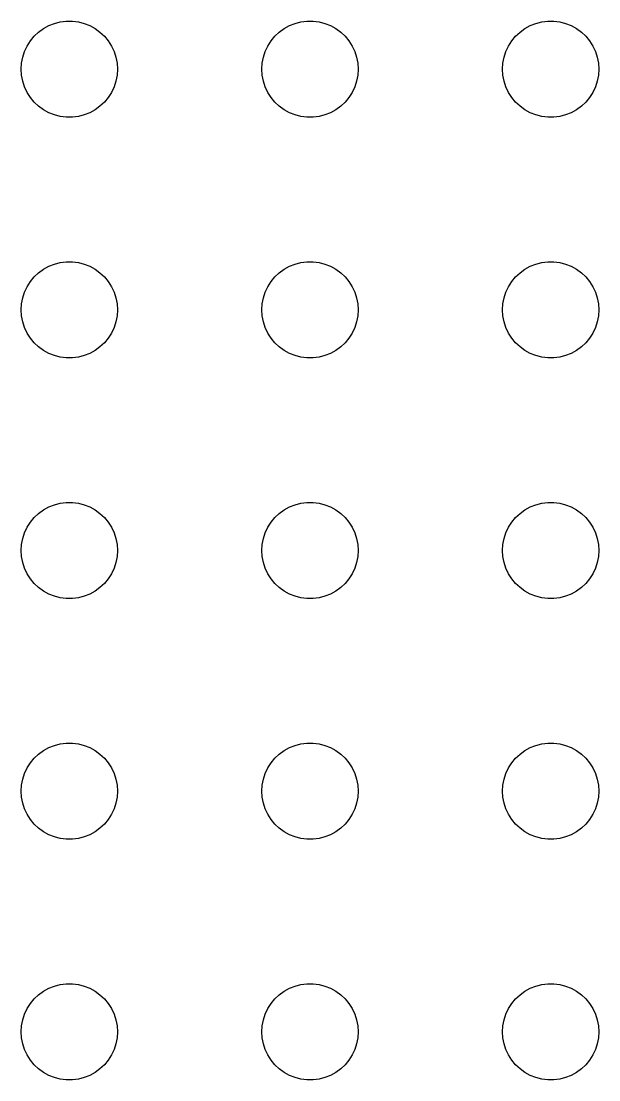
# Model space of a CAD drawing. Header units: metres. Extents: x -150 to 150, y -149 to 149.
# Drawn here: x 88.5 to 106.5, y 36 to 69 of the extents above; entities that cross this region are included whole.
import ezdxf

# ---------------------------------------------------------------- set-up
doc = ezdxf.new("R2010")
doc.units = ezdxf.units.M

msp = doc.modelspace()

# ---------------------------------------------------------------- linework, layer by layer
for p, q in [((89.5365, 68.9266), (89.7189, 68.9734)), ((89.7189, 68.9734), (89.9058, 68.997)), ((89.9058, 68.997), (90.0942, 68.997)), ((90.0942, 68.997), (90.2811, 68.9734)), ((90.2811, 68.9734), (90.4635, 68.9266)), ((97.0365, 68.9266), (97.2189, 68.9734)), ((97.2189, 68.9734), (97.4058, 68.997)), ((97.4058, 68.997), (97.5942, 68.997)), ((97.5942, 68.997), (97.7811, 68.9734)), ((97.7811, 68.9734), (97.9635, 68.9266)), ((104.536, 68.9266), (104.719, 68.9734)), ((104.719, 68.9734), (104.906, 68.997)), ((104.906, 68.997), (105.094, 68.997)), ((105.094, 68.997), (105.281, 68.9734)), ((105.281, 68.9734), (105.464, 68.9266)), ((88.9065, 68.5268), (89.0439, 68.6558)), ((89.0439, 68.6558), (89.1963, 68.7665)), ((89.1963, 68.7665), (89.3613, 68.8572)), ((89.3613, 68.8572), (89.5365, 68.9266)), ((90.4635, 68.9266), (90.6387, 68.8572)), ((90.6387, 68.8572), (90.8037, 68.7665)), ((90.8037, 68.7665), (90.9561, 68.6558)), ((90.9561, 68.6558), (91.0934, 68.5268)), ((96.4065, 68.5268), (96.5439, 68.6558)), ((96.5439, 68.6558), (96.6963, 68.7665)), ((96.6963, 68.7665), (96.8613, 68.8572)), ((96.8613, 68.8572), (97.0365, 68.9266)), ((97.9635, 68.9266), (98.1387, 68.8572)), ((98.1387, 68.8572), (98.3037, 68.7665)), ((98.3037, 68.7665), (98.4561, 68.6558)), ((98.4561, 68.6558), (98.5934, 68.5268)), ((103.907, 68.5268), (104.044, 68.6558)), ((104.044, 68.6558), (104.196, 68.7665)), ((104.196, 68.7665), (104.361, 68.8572)), ((104.361, 68.8572), (104.536, 68.9266)), ((105.464, 68.9266), (105.639, 68.8572)), ((105.639, 68.8572), (105.804, 68.7665)), ((105.804, 68.7665), (105.956, 68.6558)), ((105.956, 68.6558), (106.093, 68.5268)), ((88.6855, 68.2226), (88.7865, 68.3817)), ((88.7865, 68.3817), (88.9065, 68.5268)), ((91.0934, 68.5268), (91.2135, 68.3817)), ((91.2135, 68.3817), (91.3145, 68.2226)), ((96.1855, 68.2226), (96.2865, 68.3817)), ((96.2865, 68.3817), (96.4065, 68.5268)), ((98.5934, 68.5268), (98.7135, 68.3817)), ((98.7135, 68.3817), (98.8145, 68.2226)), ((103.686, 68.2226), (103.786, 68.3817)), ((103.786, 68.3817), (103.907, 68.5268)), ((106.093, 68.5268), (106.214, 68.3817)), ((106.214, 68.3817), (106.314, 68.2226)), ((88.5471, 67.873), (88.6053, 68.0522)), ((88.6053, 68.0522), (88.6855, 68.2226)), ((91.3145, 68.2226), (91.3947, 68.0522)), ((91.3947, 68.0522), (91.4529, 67.873)), ((96.0471, 67.873), (96.1053, 68.0522)), ((96.1053, 68.0522), (96.1855, 68.2226)), ((98.8145, 68.2226), (98.8947, 68.0522)), ((98.8947, 68.0522), (98.9529, 67.873)), ((103.547, 67.873), (103.605, 68.0522)), ((103.605, 68.0522), (103.686, 68.2226)), ((106.314, 68.2226), (106.395, 68.0522)), ((106.395, 68.0522), (106.453, 67.873)), ((88.5, 67.5), (88.5118, 67.688)), ((88.5118, 67.688), (88.5471, 67.873)), ((91.4529, 67.873), (91.4882, 67.688)), ((91.4882, 67.688), (91.5, 67.5)), ((96, 67.5), (96.0118, 67.688)), ((96.0118, 67.688), (96.0471, 67.873)), ((98.9529, 67.873), (98.9882, 67.688)), ((98.9882, 67.688), (99, 67.5)), ((103.5, 67.5), (103.512, 67.688)), ((103.512, 67.688), (103.547, 67.873)), ((106.453, 67.873), (106.488, 67.688)), ((106.488, 67.688), (106.5, 67.5)), ((88.5118, 67.312), (88.5, 67.5)), ((88.5471, 67.127), (88.5118, 67.312)), ((91.4882, 67.312), (91.4529, 67.127)), ((91.5, 67.5), (91.4882, 67.312)), ((96.0118, 67.312), (96, 67.5)), ((96.0471, 67.127), (96.0118, 67.312)), ((98.9882, 67.312), (98.9529, 67.127)), ((99, 67.5), (98.9882, 67.312)), ((103.512, 67.312), (103.5, 67.5)), ((103.547, 67.127), (103.512, 67.312)), ((106.488, 67.312), (106.453, 67.127)), ((106.5, 67.5), (106.488, 67.312)), ((88.6053, 66.9478), (88.5471, 67.127)), ((91.4529, 67.127), (91.3947, 66.9478)), ((96.1053, 66.9478), (96.0471, 67.127)), ((98.9529, 67.127), (98.8947, 66.9478)), ((103.605, 66.9478), (103.547, 67.127)), ((106.453, 67.127), (106.395, 66.9478)), ((88.6855, 66.7774), (88.6053, 66.9478)), ((88.7865, 66.6183), (88.6855, 66.7774)), ((91.3145, 66.7774), (91.2135, 66.6183)), ((91.3947, 66.9478), (91.3145, 66.7774)), ((96.1855, 66.7774), (96.1053, 66.9478)), ((96.2865, 66.6183), (96.1855, 66.7774)), ((98.8145, 66.7774), (98.7135, 66.6183)), ((98.8947, 66.9478), (98.8145, 66.7774)), ((103.686, 66.7774), (103.605, 66.9478)), ((103.786, 66.6183), (103.686, 66.7774)), ((106.314, 66.7774), (106.214, 66.6183)), ((106.395, 66.9478), (106.314, 66.7774)), ((88.9065, 66.4732), (88.7865, 66.6183)), ((89.0439, 66.3442), (88.9065, 66.4732)), ((89.1963, 66.2335), (89.0439, 66.3442)), ((90.9561, 66.3442), (90.8037, 66.2335)), ((91.0934, 66.4732), (90.9561, 66.3442)), ((91.2135, 66.6183), (91.0934, 66.4732)), ((96.4065, 66.4732), (96.2865, 66.6183)), ((96.5439, 66.3442), (96.4065, 66.4732)), ((96.6963, 66.2335), (96.5439, 66.3442)), ((98.4561, 66.3442), (98.3037, 66.2335)), ((98.5934, 66.4732), (98.4561, 66.3442)), ((98.7135, 66.6183), (98.5934, 66.4732)), ((103.907, 66.4732), (103.786, 66.6183)), ((104.044, 66.3442), (103.907, 66.4732)), ((104.196, 66.2335), (104.044, 66.3442)), ((105.956, 66.3442), (105.804, 66.2335)), ((106.093, 66.4732), (105.956, 66.3442)), ((106.214, 66.6183), (106.093, 66.4732)), ((89.3613, 66.1428), (89.1963, 66.2335)), ((89.5365, 66.0734), (89.3613, 66.1428)), ((89.7189, 66.0266), (89.5365, 66.0734)), ((89.9058, 66.003), (89.7189, 66.0266)), ((90.0942, 66.003), (89.9058, 66.003)), ((90.2811, 66.0266), (90.0942, 66.003)), ((90.4635, 66.0734), (90.2811, 66.0266)), ((90.6387, 66.1428), (90.4635, 66.0734)), ((90.8037, 66.2335), (90.6387, 66.1428)), ((96.8613, 66.1428), (96.6963, 66.2335)), ((97.0365, 66.0734), (96.8613, 66.1428)), ((97.2189, 66.0266), (97.0365, 66.0734)), ((97.4058, 66.003), (97.2189, 66.0266)), ((97.5942, 66.003), (97.4058, 66.003)), ((97.7811, 66.0266), (97.5942, 66.003)), ((97.9635, 66.0734), (97.7811, 66.0266)), ((98.1387, 66.1428), (97.9635, 66.0734)), ((98.3037, 66.2335), (98.1387, 66.1428)), ((104.361, 66.1428), (104.196, 66.2335)), ((104.536, 66.0734), (104.361, 66.1428)), ((104.719, 66.0266), (104.536, 66.0734)), ((104.906, 66.003), (104.719, 66.0266)), ((105.094, 66.003), (104.906, 66.003)), ((105.281, 66.0266), (105.094, 66.003)), ((105.464, 66.0734), (105.281, 66.0266)), ((105.639, 66.1428), (105.464, 66.0734)), ((105.804, 66.2335), (105.639, 66.1428)), ((89.3613, 61.3572), (89.5365, 61.4266)), ((89.5365, 61.4266), (89.7189, 61.4734)), ((89.7189, 61.4734), (89.9058, 61.497)), ((89.9058, 61.497), (90.0942, 61.497)), ((90.0942, 61.497), (90.2811, 61.4734)), ((90.2811, 61.4734), (90.4635, 61.4266)), ((90.4635, 61.4266), (90.6387, 61.3572)), ((96.8613, 61.3572), (97.0365, 61.4266)), ((97.0365, 61.4266), (97.2189, 61.4734)), ((97.2189, 61.4734), (97.4058, 61.497)), ((97.4058, 61.497), (97.5942, 61.497)), ((97.5942, 61.497), (97.7811, 61.4734)), ((97.7811, 61.4734), (97.9635, 61.4266)), ((97.9635, 61.4266), (98.1387, 61.3572)), ((104.361, 61.3572), (104.536, 61.4266)), ((104.536, 61.4266), (104.719, 61.4734)), ((104.719, 61.4734), (104.906, 61.497)), ((104.906, 61.497), (105.094, 61.497)), ((105.094, 61.497), (105.281, 61.4734)), ((105.281, 61.4734), (105.464, 61.4266)), ((105.464, 61.4266), (105.639, 61.3572)), ((88.9065, 61.0268), (89.0439, 61.1558)), ((89.0439, 61.1558), (89.1963, 61.2665)), ((89.1963, 61.2665), (89.3613, 61.3572)), ((90.6387, 61.3572), (90.8037, 61.2665)), ((90.8037, 61.2665), (90.9561, 61.1558)), ((90.9561, 61.1558), (91.0934, 61.0268)), ((96.4065, 61.0268), (96.5439, 61.1558)), ((96.5439, 61.1558), (96.6963, 61.2665)), ((96.6963, 61.2665), (96.8613, 61.3572)), ((98.1387, 61.3572), (98.3037, 61.2665)), ((98.3037, 61.2665), (98.4561, 61.1558)), ((98.4561, 61.1558), (98.5934, 61.0268)), ((103.907, 61.0268), (104.044, 61.1558)), ((104.044, 61.1558), (104.196, 61.2665)), ((104.196, 61.2665), (104.361, 61.3572)), ((105.639, 61.3572), (105.804, 61.2665)), ((105.804, 61.2665), (105.956, 61.1558)), ((105.956, 61.1558), (106.093, 61.0268)), ((88.6053, 60.5522), (88.6855, 60.7226)), ((88.6855, 60.7226), (88.7865, 60.8817)), ((88.7865, 60.8817), (88.9065, 61.0268)), ((91.0934, 61.0268), (91.2135, 60.8817)), ((91.2135, 60.8817), (91.3145, 60.7226)), ((91.3145, 60.7226), (91.3947, 60.5522)), ((96.1053, 60.5522), (96.1855, 60.7226)), ((96.1855, 60.7226), (96.2865, 60.8817)), ((96.2865, 60.8817), (96.4065, 61.0268)), ((98.5934, 61.0268), (98.7135, 60.8817)), ((98.7135, 60.8817), (98.8145, 60.7226)), ((98.8145, 60.7226), (98.8947, 60.5522)), ((103.605, 60.5522), (103.686, 60.7226)), ((103.686, 60.7226), (103.786, 60.8817)), ((103.786, 60.8817), (103.907, 61.0268)), ((106.093, 61.0268), (106.214, 60.8817)), ((106.214, 60.8817), (106.314, 60.7226)), ((106.314, 60.7226), (106.395, 60.5522)), ((88.5471, 60.373), (88.6053, 60.5522)), ((91.3947, 60.5522), (91.4529, 60.373)), ((96.0471, 60.373), (96.1053, 60.5522)), ((98.8947, 60.5522), (98.9529, 60.373)), ((103.547, 60.373), (103.605, 60.5522)), ((106.395, 60.5522), (106.453, 60.373)), ((88.5, 60), (88.5118, 60.188)), ((88.5118, 60.188), (88.5471, 60.373)), ((91.4529, 60.373), (91.4882, 60.188)), ((91.4882, 60.188), (91.5, 60)), ((96, 60), (96.0118, 60.188)), ((96.0118, 60.188), (96.0471, 60.373)), ((98.9529, 60.373), (98.9882, 60.188)), ((98.9882, 60.188), (99, 60)), ((103.5, 60), (103.512, 60.188)), ((103.512, 60.188), (103.547, 60.373)), ((106.453, 60.373), (106.488, 60.188)), ((106.488, 60.188), (106.5, 60)), ((88.5118, 59.812), (88.5, 60)), ((88.5471, 59.627), (88.5118, 59.812)), ((91.4882, 59.812), (91.4529, 59.627)), ((91.5, 60), (91.4882, 59.812)), ((96.0118, 59.812), (96, 60)), ((96.0471, 59.627), (96.0118, 59.812)), ((98.9882, 59.812), (98.9529, 59.627)), ((99, 60), (98.9882, 59.812)), ((103.512, 59.812), (103.5, 60)), ((103.547, 59.627), (103.512, 59.812)), ((106.488, 59.812), (106.453, 59.627)), ((106.5, 60), (106.488, 59.812)), ((88.6053, 59.4478), (88.5471, 59.627)), ((88.6855, 59.2774), (88.6053, 59.4478)), ((91.3947, 59.4478), (91.3145, 59.2774)), ((91.4529, 59.627), (91.3947, 59.4478)), ((96.1053, 59.4478), (96.0471, 59.627)), ((96.1855, 59.2774), (96.1053, 59.4478)), ((98.8947, 59.4478), (98.8145, 59.2774)), ((98.9529, 59.627), (98.8947, 59.4478)), ((103.605, 59.4478), (103.547, 59.627)), ((103.686, 59.2774), (103.605, 59.4478)), ((106.395, 59.4478), (106.314, 59.2774)), ((106.453, 59.627), (106.395, 59.4478)), ((88.7865, 59.1183), (88.6855, 59.2774)), ((88.9065, 58.9732), (88.7865, 59.1183)), ((91.2135, 59.1183), (91.0934, 58.9732)), ((91.3145, 59.2774), (91.2135, 59.1183)), ((96.2865, 59.1183), (96.1855, 59.2774)), ((96.4065, 58.9732), (96.2865, 59.1183)), ((98.7135, 59.1183), (98.5934, 58.9732)), ((98.8145, 59.2774), (98.7135, 59.1183)), ((103.786, 59.1183), (103.686, 59.2774)), ((103.907, 58.9732), (103.786, 59.1183)), ((106.214, 59.1183), (106.093, 58.9732)), ((106.314, 59.2774), (106.214, 59.1183)), ((89.0439, 58.8442), (88.9065, 58.9732)), ((89.1963, 58.7335), (89.0439, 58.8442)), ((89.3613, 58.6428), (89.1963, 58.7335)), ((90.8037, 58.7335), (90.6387, 58.6428)), ((90.9561, 58.8442), (90.8037, 58.7335)), ((91.0934, 58.9732), (90.9561, 58.8442)), ((96.5439, 58.8442), (96.4065, 58.9732)), ((96.6963, 58.7335), (96.5439, 58.8442)), ((96.8613, 58.6428), (96.6963, 58.7335)), ((98.3037, 58.7335), (98.1387, 58.6428)), ((98.4561, 58.8442), (98.3037, 58.7335)), ((98.5934, 58.9732), (98.4561, 58.8442)), ((104.044, 58.8442), (103.907, 58.9732)), ((104.196, 58.7335), (104.044, 58.8442)), ((104.361, 58.6428), (104.196, 58.7335)), ((105.804, 58.7335), (105.639, 58.6428)), ((105.956, 58.8442), (105.804, 58.7335)), ((106.093, 58.9732), (105.956, 58.8442)), ((89.5365, 58.5734), (89.3613, 58.6428)), ((89.7189, 58.5266), (89.5365, 58.5734)), ((89.9058, 58.503), (89.7189, 58.5266)), ((90.0942, 58.503), (89.9058, 58.503)), ((90.2811, 58.5266), (90.0942, 58.503)), ((90.4635, 58.5734), (90.2811, 58.5266)), ((90.6387, 58.6428), (90.4635, 58.5734)), ((97.0365, 58.5734), (96.8613, 58.6428)), ((97.2189, 58.5266), (97.0365, 58.5734)), ((97.4058, 58.503), (97.2189, 58.5266)), ((97.5942, 58.503), (97.4058, 58.503)), ((97.7811, 58.5266), (97.5942, 58.503)), ((97.9635, 58.5734), (97.7811, 58.5266)), ((98.1387, 58.6428), (97.9635, 58.5734)), ((104.536, 58.5734), (104.361, 58.6428)), ((104.719, 58.5266), (104.536, 58.5734)), ((104.906, 58.503), (104.719, 58.5266)), ((105.094, 58.503), (104.906, 58.503)), ((105.281, 58.5266), (105.094, 58.503)), ((105.464, 58.5734), (105.281, 58.5266)), ((105.639, 58.6428), (105.464, 58.5734)), ((89.1963, 53.7665), (89.3613, 53.8572)), ((89.3613, 53.8572), (89.5365, 53.9266)), ((89.5365, 53.9266), (89.7189, 53.9734)), ((89.7189, 53.9734), (89.9058, 53.997)), ((89.9058, 53.997), (90.0942, 53.997)), ((90.0942, 53.997), (90.2811, 53.9734)), ((90.2811, 53.9734), (90.4635, 53.9266)), ((90.4635, 53.9266), (90.6387, 53.8572)), ((90.6387, 53.8572), (90.8037, 53.7665)), ((96.6963, 53.7665), (96.8613, 53.8572)), ((96.8613, 53.8572), (97.0365, 53.9266)), ((97.0365, 53.9266), (97.2189, 53.9734)), ((97.2189, 53.9734), (97.4058, 53.997)), ((97.4058, 53.997), (97.5942, 53.997)), ((97.5942, 53.997), (97.7811, 53.9734)), ((97.7811, 53.9734), (97.9635, 53.9266)), ((97.9635, 53.9266), (98.1387, 53.8572)), ((98.1387, 53.8572), (98.3037, 53.7665)), ((104.196, 53.7665), (104.361, 53.8572)), ((104.361, 53.8572), (104.536, 53.9266)), ((104.536, 53.9266), (104.719, 53.9734)), ((104.719, 53.9734), (104.906, 53.997)), ((104.906, 53.997), (105.094, 53.997)), ((105.094, 53.997), (105.281, 53.9734)), ((105.281, 53.9734), (105.464, 53.9266)), ((105.464, 53.9266), (105.639, 53.8572)), ((105.639, 53.8572), (105.804, 53.7665)), ((88.7865, 53.3817), (88.9065, 53.5268)), ((88.9065, 53.5268), (89.0439, 53.6558)), ((89.0439, 53.6558), (89.1963, 53.7665)), ((90.8037, 53.7665), (90.9561, 53.6558)), ((90.9561, 53.6558), (91.0934, 53.5268)), ((91.0934, 53.5268), (91.2135, 53.3817)), ((96.2865, 53.3817), (96.4065, 53.5268)), ((96.4065, 53.5268), (96.5439, 53.6558)), ((96.5439, 53.6558), (96.6963, 53.7665)), ((98.3037, 53.7665), (98.4561, 53.6558)), ((98.4561, 53.6558), (98.5934, 53.5268)), ((98.5934, 53.5268), (98.7135, 53.3817)), ((103.786, 53.3817), (103.907, 53.5268)), ((103.907, 53.5268), (104.044, 53.6558)), ((104.044, 53.6558), (104.196, 53.7665)), ((105.804, 53.7665), (105.956, 53.6558)), ((105.956, 53.6558), (106.093, 53.5268)), ((106.093, 53.5268), (106.214, 53.3817)), ((88.6053, 53.0522), (88.6855, 53.2226)), ((88.6855, 53.2226), (88.7865, 53.3817)), ((91.2135, 53.3817), (91.3145, 53.2226)), ((91.3145, 53.2226), (91.3947, 53.0522)), ((96.1053, 53.0522), (96.1855, 53.2226)), ((96.1855, 53.2226), (96.2865, 53.3817)), ((98.7135, 53.3817), (98.8145, 53.2226)), ((98.8145, 53.2226), (98.8947, 53.0522)), ((103.605, 53.0522), (103.686, 53.2226)), ((103.686, 53.2226), (103.786, 53.3817)), ((106.214, 53.3817), (106.314, 53.2226)), ((106.314, 53.2226), (106.395, 53.0522)), ((88.5118, 52.688), (88.5471, 52.873)), ((88.5471, 52.873), (88.6053, 53.0522)), ((91.3947, 53.0522), (91.4529, 52.873)), ((91.4529, 52.873), (91.4882, 52.688)), ((96.0118, 52.688), (96.0471, 52.873)), ((96.0471, 52.873), (96.1053, 53.0522)), ((98.8947, 53.0522), (98.9529, 52.873)), ((98.9529, 52.873), (98.9882, 52.688)), ((103.512, 52.688), (103.547, 52.873)), ((103.547, 52.873), (103.605, 53.0522)), ((106.395, 53.0522), (106.453, 52.873)), ((106.453, 52.873), (106.488, 52.688)), ((88.5, 52.5), (88.5118, 52.688)), ((88.5118, 52.312), (88.5, 52.5)), ((91.4882, 52.688), (91.5, 52.5)), ((91.5, 52.5), (91.4882, 52.312)), ((96, 52.5), (96.0118, 52.688)), ((96.0118, 52.312), (96, 52.5)), ((98.9882, 52.688), (99, 52.5)), ((99, 52.5), (98.9882, 52.312)), ((103.5, 52.5), (103.512, 52.688)), ((103.512, 52.312), (103.5, 52.5)), ((106.488, 52.688), (106.5, 52.5)), ((106.5, 52.5), (106.488, 52.312)), ((88.5471, 52.127), (88.5118, 52.312)), ((91.4882, 52.312), (91.4529, 52.127)), ((96.0471, 52.127), (96.0118, 52.312)), ((98.9882, 52.312), (98.9529, 52.127)), ((103.547, 52.127), (103.512, 52.312)), ((106.488, 52.312), (106.453, 52.127)), ((88.6053, 51.9478), (88.5471, 52.127)), ((88.6855, 51.7774), (88.6053, 51.9478)), ((91.3947, 51.9478), (91.3145, 51.7774)), ((91.4529, 52.127), (91.3947, 51.9478)), ((96.1053, 51.9478), (96.0471, 52.127)), ((96.1855, 51.7774), (96.1053, 51.9478)), ((98.8947, 51.9478), (98.8145, 51.7774)), ((98.9529, 52.127), (98.8947, 51.9478)), ((103.605, 51.9478), (103.547, 52.127)), ((103.686, 51.7774), (103.605, 51.9478)), ((106.395, 51.9478), (106.314, 51.7774)), ((106.453, 52.127), (106.395, 51.9478)), ((88.7865, 51.6183), (88.6855, 51.7774)), ((88.9065, 51.4732), (88.7865, 51.6183)), ((89.0439, 51.3442), (88.9065, 51.4732)), ((91.0934, 51.4732), (90.9561, 51.3442)), ((91.2135, 51.6183), (91.0934, 51.4732)), ((91.3145, 51.7774), (91.2135, 51.6183)), ((96.2865, 51.6183), (96.1855, 51.7774)), ((96.4065, 51.4732), (96.2865, 51.6183)), ((96.5439, 51.3442), (96.4065, 51.4732)), ((98.5934, 51.4732), (98.4561, 51.3442)), ((98.7135, 51.6183), (98.5934, 51.4732)), ((98.8145, 51.7774), (98.7135, 51.6183)), ((103.786, 51.6183), (103.686, 51.7774)), ((103.907, 51.4732), (103.786, 51.6183)), ((104.044, 51.3442), (103.907, 51.4732)), ((106.093, 51.4732), (105.956, 51.3442)), ((106.214, 51.6183), (106.093, 51.4732)), ((106.314, 51.7774), (106.214, 51.6183)), ((89.1963, 51.2335), (89.0439, 51.3442)), ((89.3613, 51.1428), (89.1963, 51.2335)), ((89.5365, 51.0734), (89.3613, 51.1428)), ((90.6387, 51.1428), (90.4635, 51.0734)), ((90.8037, 51.2335), (90.6387, 51.1428)), ((90.9561, 51.3442), (90.8037, 51.2335)), ((96.6963, 51.2335), (96.5439, 51.3442)), ((96.8613, 51.1428), (96.6963, 51.2335)), ((97.0365, 51.0734), (96.8613, 51.1428)), ((98.1387, 51.1428), (97.9635, 51.0734)), ((98.3037, 51.2335), (98.1387, 51.1428)), ((98.4561, 51.3442), (98.3037, 51.2335)), ((104.196, 51.2335), (104.044, 51.3442)), ((104.361, 51.1428), (104.196, 51.2335)), ((104.536, 51.0734), (104.361, 51.1428)), ((105.639, 51.1428), (105.464, 51.0734)), ((105.804, 51.2335), (105.639, 51.1428)), ((105.956, 51.3442), (105.804, 51.2335)), ((89.7189, 51.0266), (89.5365, 51.0734)), ((89.9058, 51.003), (89.7189, 51.0266)), ((90.0942, 51.003), (89.9058, 51.003)), ((90.2811, 51.0266), (90.0942, 51.003)), ((90.4635, 51.0734), (90.2811, 51.0266)), ((97.2189, 51.0266), (97.0365, 51.0734)), ((97.4058, 51.003), (97.2189, 51.0266)), ((97.5942, 51.003), (97.4058, 51.003)), ((97.7811, 51.0266), (97.5942, 51.003)), ((97.9635, 51.0734), (97.7811, 51.0266)), ((104.719, 51.0266), (104.536, 51.0734)), ((104.906, 51.003), (104.719, 51.0266)), ((105.094, 51.003), (104.906, 51.003)), ((105.281, 51.0266), (105.094, 51.003)), ((105.464, 51.0734), (105.281, 51.0266)), ((89.0439, 46.1558), (89.1963, 46.2665)), ((89.1963, 46.2665), (89.3613, 46.3572)), ((89.3613, 46.3572), (89.5365, 46.4266)), ((89.5365, 46.4266), (89.7189, 46.4734)), ((89.7189, 46.4734), (89.9058, 46.497)), ((89.9058, 46.497), (90.0942, 46.497)), ((90.0942, 46.497), (90.2811, 46.4734)), ((90.2811, 46.4734), (90.4635, 46.4266)), ((90.4635, 46.4266), (90.6387, 46.3572)), ((90.6387, 46.3572), (90.8037, 46.2665)), ((90.8037, 46.2665), (90.9561, 46.1558)), ((96.5439, 46.1558), (96.6963, 46.2665)), ((96.6963, 46.2665), (96.8613, 46.3572)), ((96.8613, 46.3572), (97.0365, 46.4266)), ((97.0365, 46.4266), (97.2189, 46.4734)), ((97.2189, 46.4734), (97.4058, 46.497)), ((97.4058, 46.497), (97.5942, 46.497)), ((97.5942, 46.497), (97.7811, 46.4734)), ((97.7811, 46.4734), (97.9635, 46.4266)), ((97.9635, 46.4266), (98.1387, 46.3572)), ((98.1387, 46.3572), (98.3037, 46.2665)), ((98.3037, 46.2665), (98.4561, 46.1558)), ((104.044, 46.1558), (104.196, 46.2665)), ((104.196, 46.2665), (104.361, 46.3572)), ((104.361, 46.3572), (104.536, 46.4266)), ((104.536, 46.4266), (104.719, 46.4734)), ((104.719, 46.4734), (104.906, 46.497)), ((104.906, 46.497), (105.094, 46.497)), ((105.094, 46.497), (105.281, 46.4734)), ((105.281, 46.4734), (105.464, 46.4266)), ((105.464, 46.4266), (105.639, 46.3572)), ((105.639, 46.3572), (105.804, 46.2665)), ((105.804, 46.2665), (105.956, 46.1558)), ((88.6855, 45.7226), (88.7865, 45.8817)), ((88.7865, 45.8817), (88.9065, 46.0268)), ((88.9065, 46.0268), (89.0439, 46.1558)), ((90.9561, 46.1558), (91.0934, 46.0268)), ((91.0934, 46.0268), (91.2135, 45.8817)), ((91.2135, 45.8817), (91.3145, 45.7226)), ((96.1855, 45.7226), (96.2865, 45.8817)), ((96.2865, 45.8817), (96.4065, 46.0268)), ((96.4065, 46.0268), (96.5439, 46.1558)), ((98.4561, 46.1558), (98.5934, 46.0268)), ((98.5934, 46.0268), (98.7135, 45.8817)), ((98.7135, 45.8817), (98.8145, 45.7226)), ((103.686, 45.7226), (103.786, 45.8817)), ((103.786, 45.8817), (103.907, 46.0268)), ((103.907, 46.0268), (104.044, 46.1558)), ((105.956, 46.1558), (106.093, 46.0268)), ((106.093, 46.0268), (106.214, 45.8817)), ((106.214, 45.8817), (106.314, 45.7226)), ((88.5471, 45.373), (88.6053, 45.5522)), ((88.6053, 45.5522), (88.6855, 45.7226)), ((91.3145, 45.7226), (91.3947, 45.5522)), ((91.3947, 45.5522), (91.4529, 45.373)), ((96.0471, 45.373), (96.1053, 45.5522)), ((96.1053, 45.5522), (96.1855, 45.7226)), ((98.8145, 45.7226), (98.8947, 45.5522)), ((98.8947, 45.5522), (98.9529, 45.373)), ((103.547, 45.373), (103.605, 45.5522)), ((103.605, 45.5522), (103.686, 45.7226)), ((106.314, 45.7226), (106.395, 45.5522)), ((106.395, 45.5522), (106.453, 45.373)), ((88.5118, 45.188), (88.5471, 45.373)), ((91.4529, 45.373), (91.4882, 45.188)), ((96.0118, 45.188), (96.0471, 45.373)), ((98.9529, 45.373), (98.9882, 45.188)), ((103.512, 45.188), (103.547, 45.373)), ((106.453, 45.373), (106.488, 45.188)), ((88.5, 45), (88.5118, 45.188)), ((88.5118, 44.812), (88.5, 45)), ((91.4882, 45.188), (91.5, 45)), ((91.5, 45), (91.4882, 44.812)), ((96, 45), (96.0118, 45.188)), ((96.0118, 44.812), (96, 45)), ((98.9882, 45.188), (99, 45)), ((99, 45), (98.9882, 44.812)), ((103.5, 45), (103.512, 45.188)), ((103.512, 44.812), (103.5, 45)), ((106.488, 45.188), (106.5, 45)), ((106.5, 45), (106.488, 44.812)), ((88.5471, 44.627), (88.5118, 44.812)), ((88.6053, 44.4478), (88.5471, 44.627)), ((91.4529, 44.627), (91.3947, 44.4478)), ((91.4882, 44.812), (91.4529, 44.627)), ((96.0471, 44.627), (96.0118, 44.812)), ((96.1053, 44.4478), (96.0471, 44.627)), ((98.9529, 44.627), (98.8947, 44.4478)), ((98.9882, 44.812), (98.9529, 44.627)), ((103.547, 44.627), (103.512, 44.812)), ((103.605, 44.4478), (103.547, 44.627)), ((106.453, 44.627), (106.395, 44.4478)), ((106.488, 44.812), (106.453, 44.627)), ((88.6855, 44.2774), (88.6053, 44.4478)), ((88.7865, 44.1183), (88.6855, 44.2774)), ((91.3145, 44.2774), (91.2135, 44.1183)), ((91.3947, 44.4478), (91.3145, 44.2774)), ((96.1855, 44.2774), (96.1053, 44.4478)), ((96.2865, 44.1183), (96.1855, 44.2774)), ((98.8145, 44.2774), (98.7135, 44.1183)), ((98.8947, 44.4478), (98.8145, 44.2774)), ((103.686, 44.2774), (103.605, 44.4478)), ((103.786, 44.1183), (103.686, 44.2774)), ((106.314, 44.2774), (106.214, 44.1183)), ((106.395, 44.4478), (106.314, 44.2774)), ((88.9065, 43.9732), (88.7865, 44.1183)), ((89.0439, 43.8442), (88.9065, 43.9732)), ((91.0934, 43.9732), (90.9561, 43.8442)), ((91.2135, 44.1183), (91.0934, 43.9732)), ((96.4065, 43.9732), (96.2865, 44.1183)), ((96.5439, 43.8442), (96.4065, 43.9732)), ((98.5934, 43.9732), (98.4561, 43.8442)), ((98.7135, 44.1183), (98.5934, 43.9732)), ((103.907, 43.9732), (103.786, 44.1183)), ((104.044, 43.8442), (103.907, 43.9732)), ((106.093, 43.9732), (105.956, 43.8442)), ((106.214, 44.1183), (106.093, 43.9732)), ((89.1963, 43.7335), (89.0439, 43.8442)), ((89.3613, 43.6428), (89.1963, 43.7335)), ((89.5365, 43.5734), (89.3613, 43.6428)), ((89.7189, 43.5266), (89.5365, 43.5734)), ((90.4635, 43.5734), (90.2811, 43.5266)), ((90.6387, 43.6428), (90.4635, 43.5734)), ((90.8037, 43.7335), (90.6387, 43.6428)), ((90.9561, 43.8442), (90.8037, 43.7335)), ((96.6963, 43.7335), (96.5439, 43.8442)), ((96.8613, 43.6428), (96.6963, 43.7335)), ((97.0365, 43.5734), (96.8613, 43.6428)), ((97.2189, 43.5266), (97.0365, 43.5734)), ((97.9635, 43.5734), (97.7811, 43.5266)), ((98.1387, 43.6428), (97.9635, 43.5734)), ((98.3037, 43.7335), (98.1387, 43.6428)), ((98.4561, 43.8442), (98.3037, 43.7335)), ((104.196, 43.7335), (104.044, 43.8442)), ((104.361, 43.6428), (104.196, 43.7335)), ((104.536, 43.5734), (104.361, 43.6428)), ((104.719, 43.5266), (104.536, 43.5734)), ((105.464, 43.5734), (105.281, 43.5266)), ((105.639, 43.6428), (105.464, 43.5734)), ((105.804, 43.7335), (105.639, 43.6428)), ((105.956, 43.8442), (105.804, 43.7335)), ((89.9058, 43.503), (89.7189, 43.5266)), ((90.0942, 43.503), (89.9058, 43.503)), ((90.2811, 43.5266), (90.0942, 43.503)), ((97.4058, 43.503), (97.2189, 43.5266)), ((97.5942, 43.503), (97.4058, 43.503)), ((97.7811, 43.5266), (97.5942, 43.503)), ((104.906, 43.503), (104.719, 43.5266)), ((105.094, 43.503), (104.906, 43.503)), ((105.281, 43.5266), (105.094, 43.503)), ((89.5365, 38.9266), (89.7189, 38.9734)), ((89.7189, 38.9734), (89.9058, 38.997)), ((89.9058, 38.997), (90.0942, 38.997)), ((90.0942, 38.997), (90.2811, 38.9734)), ((90.2811, 38.9734), (90.4635, 38.9266)), ((97.0365, 38.9266), (97.2189, 38.9734)), ((97.2189, 38.9734), (97.4058, 38.997)), ((97.4058, 38.997), (97.5942, 38.997)), ((97.5942, 38.997), (97.7811, 38.9734)), ((97.7811, 38.9734), (97.9635, 38.9266)), ((104.536, 38.9266), (104.719, 38.9734)), ((104.719, 38.9734), (104.906, 38.997)), ((104.906, 38.997), (105.094, 38.997)), ((105.094, 38.997), (105.281, 38.9734)), ((105.281, 38.9734), (105.464, 38.9266)), ((88.9065, 38.5268), (89.0439, 38.6558)), ((89.0439, 38.6558), (89.1963, 38.7665)), ((89.1963, 38.7665), (89.3613, 38.8572)), ((89.3613, 38.8572), (89.5365, 38.9266)), ((90.4635, 38.9266), (90.6387, 38.8572)), ((90.6387, 38.8572), (90.8037, 38.7665)), ((90.8037, 38.7665), (90.9561, 38.6558)), ((90.9561, 38.6558), (91.0934, 38.5268)), ((96.4065, 38.5268), (96.5439, 38.6558)), ((96.5439, 38.6558), (96.6963, 38.7665)), ((96.6963, 38.7665), (96.8613, 38.8572)), ((96.8613, 38.8572), (97.0365, 38.9266)), ((97.9635, 38.9266), (98.1387, 38.8572)), ((98.1387, 38.8572), (98.3037, 38.7665)), ((98.3037, 38.7665), (98.4561, 38.6558)), ((98.4561, 38.6558), (98.5934, 38.5268)), ((103.907, 38.5268), (104.044, 38.6558)), ((104.044, 38.6558), (104.196, 38.7665)), ((104.196, 38.7665), (104.361, 38.8572)), ((104.361, 38.8572), (104.536, 38.9266)), ((105.464, 38.9266), (105.639, 38.8572)), ((105.639, 38.8572), (105.804, 38.7665)), ((105.804, 38.7665), (105.956, 38.6558)), ((105.956, 38.6558), (106.093, 38.5268)), ((88.6855, 38.2226), (88.7865, 38.3817)), ((88.7865, 38.3817), (88.9065, 38.5268)), ((91.0934, 38.5268), (91.2135, 38.3817)), ((91.2135, 38.3817), (91.3145, 38.2226)), ((96.1855, 38.2226), (96.2865, 38.3817)), ((96.2865, 38.3817), (96.4065, 38.5268)), ((98.5934, 38.5268), (98.7135, 38.3817)), ((98.7135, 38.3817), (98.8145, 38.2226)), ((103.686, 38.2226), (103.786, 38.3817)), ((103.786, 38.3817), (103.907, 38.5268)), ((106.093, 38.5268), (106.214, 38.3817)), ((106.214, 38.3817), (106.314, 38.2226)), ((88.5471, 37.873), (88.6053, 38.0522)), ((88.6053, 38.0522), (88.6855, 38.2226)), ((91.3145, 38.2226), (91.3947, 38.0522)), ((91.3947, 38.0522), (91.4529, 37.873)), ((96.0471, 37.873), (96.1053, 38.0522)), ((96.1053, 38.0522), (96.1855, 38.2226)), ((98.8145, 38.2226), (98.8947, 38.0522)), ((98.8947, 38.0522), (98.9529, 37.873)), ((103.547, 37.873), (103.605, 38.0522)), ((103.605, 38.0522), (103.686, 38.2226)), ((106.314, 38.2226), (106.395, 38.0522)), ((106.395, 38.0522), (106.453, 37.873)), ((88.5, 37.5), (88.5118, 37.688)), ((88.5118, 37.688), (88.5471, 37.873)), ((91.4529, 37.873), (91.4882, 37.688)), ((91.4882, 37.688), (91.5, 37.5)), ((96, 37.5), (96.0118, 37.688)), ((96.0118, 37.688), (96.0471, 37.873)), ((98.9529, 37.873), (98.9882, 37.688)), ((98.9882, 37.688), (99, 37.5)), ((103.5, 37.5), (103.512, 37.688)), ((103.512, 37.688), (103.547, 37.873)), ((106.453, 37.873), (106.488, 37.688)), ((106.488, 37.688), (106.5, 37.5)), ((88.5118, 37.312), (88.5, 37.5)), ((88.5471, 37.127), (88.5118, 37.312)), ((91.4882, 37.312), (91.4529, 37.127)), ((91.5, 37.5), (91.4882, 37.312)), ((96.0118, 37.312), (96, 37.5)), ((96.0471, 37.127), (96.0118, 37.312)), ((98.9882, 37.312), (98.9529, 37.127)), ((99, 37.5), (98.9882, 37.312)), ((103.512, 37.312), (103.5, 37.5)), ((103.547, 37.127), (103.512, 37.312)), ((106.488, 37.312), (106.453, 37.127)), ((106.5, 37.5), (106.488, 37.312)), ((88.6053, 36.9478), (88.5471, 37.127)), ((91.4529, 37.127), (91.3947, 36.9478)), ((96.1053, 36.9478), (96.0471, 37.127)), ((98.9529, 37.127), (98.8947, 36.9478)), ((103.605, 36.9478), (103.547, 37.127)), ((106.453, 37.127), (106.395, 36.9478)), ((88.6855, 36.7774), (88.6053, 36.9478)), ((88.7865, 36.6183), (88.6855, 36.7774)), ((91.3145, 36.7774), (91.2135, 36.6183)), ((91.3947, 36.9478), (91.3145, 36.7774)), ((96.1855, 36.7774), (96.1053, 36.9478)), ((96.2865, 36.6183), (96.1855, 36.7774)), ((98.8145, 36.7774), (98.7135, 36.6183)), ((98.8947, 36.9478), (98.8145, 36.7774)), ((103.686, 36.7774), (103.605, 36.9478)), ((103.786, 36.6183), (103.686, 36.7774)), ((106.314, 36.7774), (106.214, 36.6183)), ((106.395, 36.9478), (106.314, 36.7774)), ((88.9065, 36.4732), (88.7865, 36.6183)), ((89.0439, 36.3442), (88.9065, 36.4732)), ((89.1963, 36.2335), (89.0439, 36.3442)), ((90.9561, 36.3442), (90.8037, 36.2335)), ((91.0934, 36.4732), (90.9561, 36.3442)), ((91.2135, 36.6183), (91.0934, 36.4732)), ((96.4065, 36.4732), (96.2865, 36.6183)), ((96.5439, 36.3442), (96.4065, 36.4732)), ((96.6963, 36.2335), (96.5439, 36.3442)), ((98.4561, 36.3442), (98.3037, 36.2335)), ((98.5934, 36.4732), (98.4561, 36.3442)), ((98.7135, 36.6183), (98.5934, 36.4732)), ((103.907, 36.4732), (103.786, 36.6183)), ((104.044, 36.3442), (103.907, 36.4732)), ((104.196, 36.2335), (104.044, 36.3442)), ((105.956, 36.3442), (105.804, 36.2335)), ((106.093, 36.4732), (105.956, 36.3442)), ((106.214, 36.6183), (106.093, 36.4732)), ((89.3613, 36.1428), (89.1963, 36.2335)), ((89.5365, 36.0734), (89.3613, 36.1428)), ((89.7189, 36.0266), (89.5365, 36.0734)), ((89.9058, 36.003), (89.7189, 36.0266)), ((90.0942, 36.003), (89.9058, 36.003)), ((90.2811, 36.0266), (90.0942, 36.003)), ((90.4635, 36.0734), (90.2811, 36.0266)), ((90.6387, 36.1428), (90.4635, 36.0734)), ((90.8037, 36.2335), (90.6387, 36.1428)), ((96.8613, 36.1428), (96.6963, 36.2335)), ((97.0365, 36.0734), (96.8613, 36.1428)), ((97.2189, 36.0266), (97.0365, 36.0734)), ((97.4058, 36.003), (97.2189, 36.0266)), ((97.5942, 36.003), (97.4058, 36.003)), ((97.7811, 36.0266), (97.5942, 36.003)), ((97.9635, 36.0734), (97.7811, 36.0266)), ((98.1387, 36.1428), (97.9635, 36.0734)), ((98.3037, 36.2335), (98.1387, 36.1428)), ((104.361, 36.1428), (104.196, 36.2335)), ((104.536, 36.0734), (104.361, 36.1428)), ((104.719, 36.0266), (104.536, 36.0734)), ((104.906, 36.003), (104.719, 36.0266)), ((105.094, 36.003), (104.906, 36.003)), ((105.281, 36.0266), (105.094, 36.003)), ((105.464, 36.0734), (105.281, 36.0266)), ((105.639, 36.1428), (105.464, 36.0734)), ((105.804, 36.2335), (105.639, 36.1428))]:
    msp.add_line(p, q)

doc.saveas('drawing.dxf')
